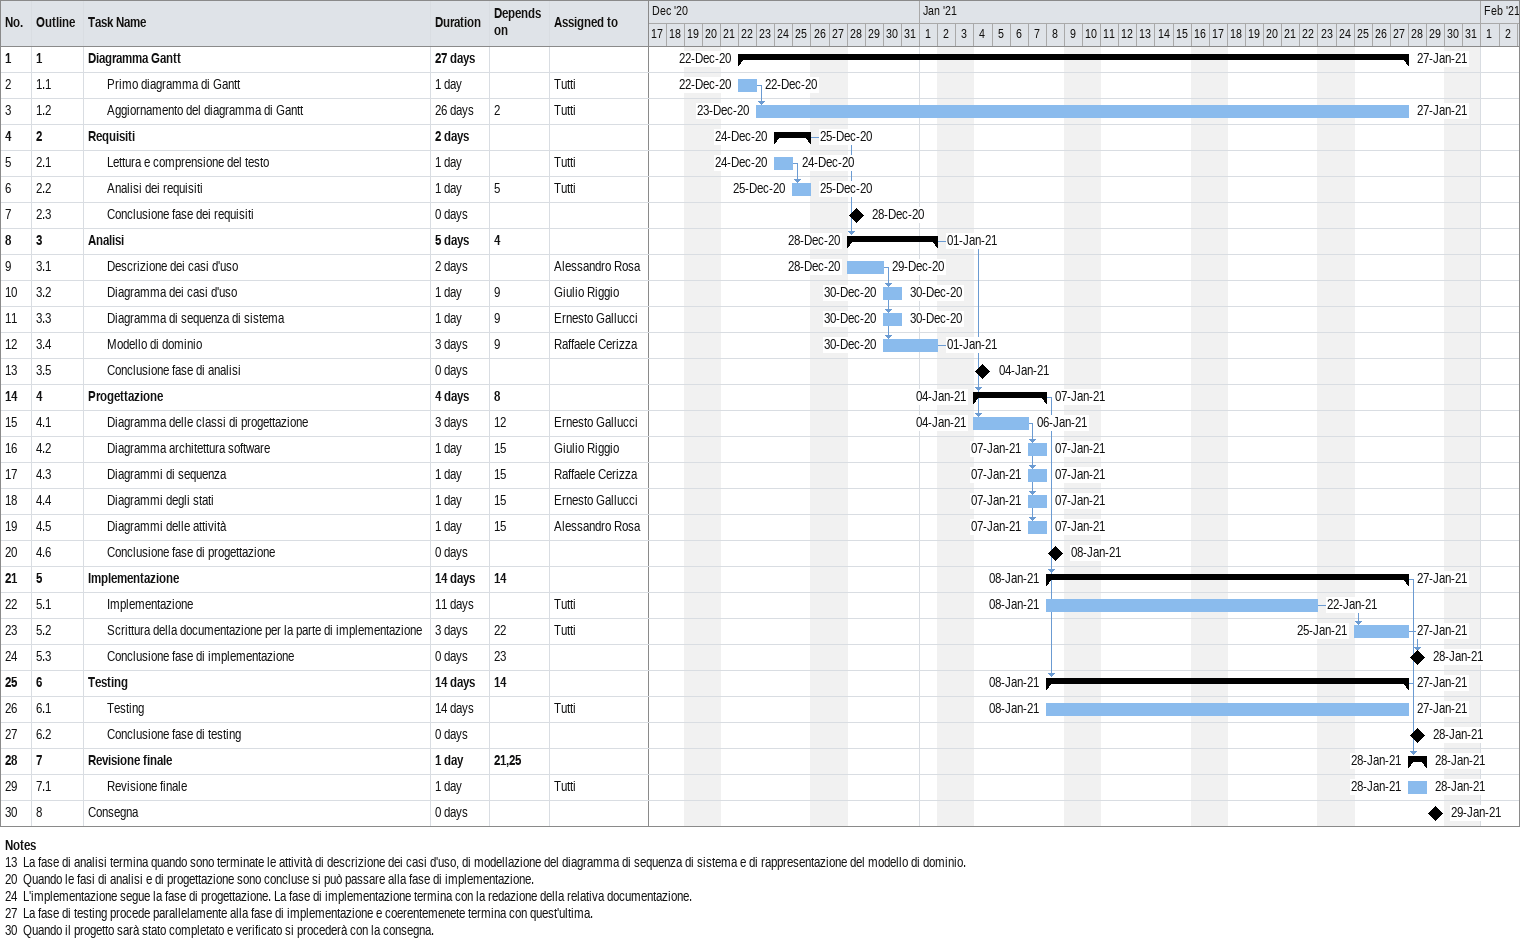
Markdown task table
| ID | WBS | Task | Duration | Start | Finish | Predecessors | Resources |
|---|---|---|---|---|---|---|---|
| 1 | 1 | **Diagramma Gantt** | 27d | 2020-12-22 | 2021-01-27 |  |  |
| 2 | 1.1 | Primo diagramma di Gantt | 1d | 2020-12-22 | 2020-12-22 |  | Tutti |
| 3 | 1.2 | Aggiornamento del diagramma di Gantt | 26d | 2020-12-23 | 2021-01-27 | 2 | Tutti |
| 4 | 2 | **Requisiti** | 2d | 2020-12-24 | 2020-12-25 |  |  |
| 5 | 2.1 | Lettura e comprensione del testo | 1d | 2020-12-24 | 2020-12-24 |  | Tutti |
| 6 | 2.2 | Analisi dei requisiti | 1d | 2020-12-25 | 2020-12-25 | 5 | Tutti |
| 7 | 2.3 | Conclusione fase dei requisiti | 0d | 2020-12-28 | 2020-12-28 |  |  |
| 8 | 3 | **Analisi** | 5d | 2020-12-28 | 2021-01-01 | 4 |  |
| 9 | 3.1 | Descrizione dei casi d'uso | 2d | 2020-12-28 | 2020-12-29 |  | Alessandro Rosa |
| 10 | 3.2 | Diagramma dei casi d'uso | 1d | 2020-12-30 | 2020-12-30 | 9 | Giulio Riggio |
| 11 | 3.3 | Diagramma di sequenza di sistema | 1d | 2020-12-30 | 2020-12-30 | 9 | Ernesto Gallucci |
| 12 | 3.4 | Modello di dominio | 3d | 2020-12-30 | 2021-01-01 | 9 | Raffaele Cerizza |
| 13 | 3.5 | Conclusione fase di analisi | 0d | 2021-01-04 | 2021-01-04 |  |  |
| 14 | 4 | **Progettazione** | 4d | 2021-01-04 | 2021-01-07 | 8 |  |
| 15 | 4.1 | Diagramma delle classi di progettazione | 3d | 2021-01-04 | 2021-01-06 | 12 | Ernesto Gallucci |
| 16 | 4.2 | Diagramma architettura software | 1d | 2021-01-07 | 2021-01-07 | 15 | Giulio Riggio |
| 17 | 4.3 | Diagrammi di sequenza | 1d | 2021-01-07 | 2021-01-07 | 15 | Raffaele Cerizza |
| 18 | 4.4 | Diagrammi degli stati | 1d | 2021-01-07 | 2021-01-07 | 15 | Ernesto Gallucci |
| 19 | 4.5 | Diagrammi delle attività | 1d | 2021-01-07 | 2021-01-07 | 15 | Alessandro Rosa |
| 20 | 4.6 | Conclusione fase di progettazione | 0d | 2021-01-08 | 2021-01-08 |  |  |
| 21 | 5 | **Implementazione** | 14d | 2021-01-08 | 2021-01-27 | 14 |  |
| 22 | 5.1 | Implementazione | 11d | 2021-01-08 | 2021-01-22 |  | Tutti |
| 23 | 5.2 | Scrittura della documentazione per la parte di implementazione | 3d | 2021-01-25 | 2021-01-27 | 22 | Tutti |
| 24 | 5.3 | Conclusione fase di implementazione | 0d | 2021-01-28 | 2021-01-28 | 23 |  |
| 25 | 6 | **Testing** | 14d | 2021-01-08 | 2021-01-27 | 14 |  |
| 26 | 6.1 | Testing | 14d | 2021-01-08 | 2021-01-27 |  | Tutti |
| 27 | 6.2 | Conclusione fase di testing | 0d | 2021-01-28 | 2021-01-28 |  |  |
| 28 | 7 | **Revisione finale** | 1d | 2021-01-28 | 2021-01-28 | 21, 25 |  |
| 29 | 7.1 | Revisione finale | 1d | 2021-01-28 | 2021-01-28 |  | Tutti |
| 30 | 8 | Consegna | 0d | 2021-01-29 | 2021-01-29 |  |  |

Notes
- 13: La fase di analisi termina quando sono terminate le attività di descrizione dei casi d'uso, di modellazione del diagramma di sequenza di sistema e di rappresentazione del modello di dominio.
- 20: Quando le fasi di analisi e di progettazione sono concluse si può passare alla fase di implementazione.
- 24: L'implementazione segue la fase di progettazione. La fase di implementazione termina con la redazione della relativa documentazione.
- 27: La fase di testing procede parallelamente alla fase di implementazione e coerentemenete termina con quest'ultima.
- 30: Quando il progetto sarà stato completato e verificato si procederà con la consegna.
